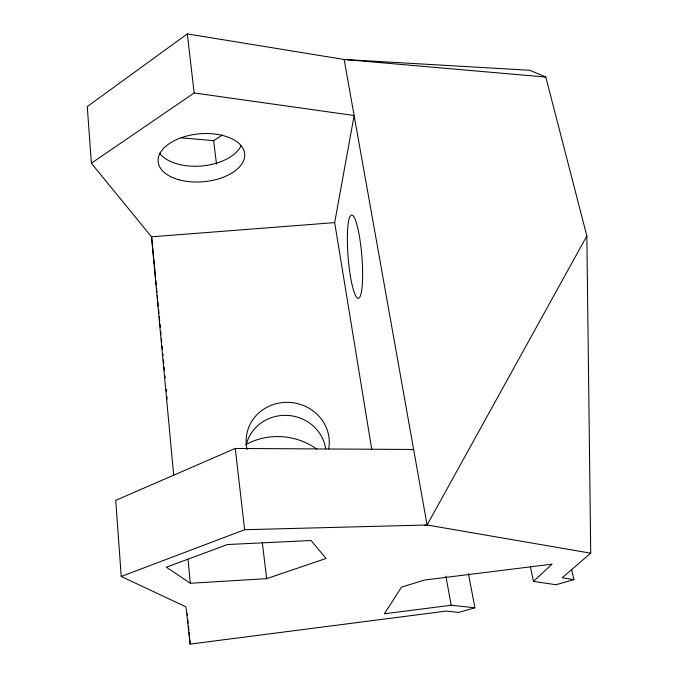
<?xml version="1.0" encoding="UTF-8"?>
<svg xmlns="http://www.w3.org/2000/svg" width="678" height="678" viewBox="0 0 678 678"><rect width="100%" height="100%" fill="white"/><g stroke="black" fill="none" stroke-linecap="round" stroke-linejoin="round"><path stroke-width="1.02" d="M371.747 449.345L334.678 222.613L354.128 115.523L194.154 92.962L91.369 163.228L151.508 236.808L173.729 475.549M424.572 525.28L427.089 524.992L586.851 235.961L545.79 77.055L529.882 70.292L344.144 59.478L187.331 33.9L87.267 106.582L91.369 163.228M530.433 566.901L533.484 581.393L552.095 564.155L424.403 580.063L401.537 587.114L384.367 613.802L451.167 605.242L474.905 607.802L468.422 573.512M586.851 235.961L590.733 553.197L562.155 577.766L573.91 579.639L571.596 569.334M181.145 137.82L213.646 140.634L222.494 134.998M411.182 449.743L413.631 449.472L235.249 448.463L115.735 500.347L121.235 576.47L185.958 606.869L190.145 644.1L446.056 611.107L458.777 612.387L474.905 607.802M121.235 576.47L244.639 529.713L427.089 524.992L590.733 553.197M266.683 578.648L326.076 558.452L311.058 540.502L227.494 544.527L166.364 567.189L190.315 583.266L266.683 578.648L262.318 542.586M573.91 579.639L555.96 584.741L533.484 581.393M151.508 236.808L334.678 222.613M545.79 77.055L344.144 59.478L427.089 524.992M445.887 576.139L451.167 605.242M213.646 140.634L216.502 164.203M187.331 33.9L194.154 92.962M235.249 448.463L244.639 529.713M151.626 236.656L153.542 256.674M153.745 258.776L154.245 264.047M154.448 266.157L155.559 277.743M155.762 279.853L156.262 285.116M156.567 288.277L156.974 292.489M157.271 295.65L157.677 299.871M157.881 301.973L158.279 306.193M158.584 309.354L158.991 313.567M159.288 316.728L159.694 320.94M160 324.101L160.296 327.262M160.703 331.474L161.008 334.635M161.406 338.847L161.711 342.009M162.11 346.229L162.415 349.39M162.822 353.602L163.017 355.713M163.423 359.925L163.729 363.086M164.127 367.298L164.432 370.459M164.932 375.731L165.135 377.832M166.246 389.426L166.449 391.528M166.949 396.8L167.152 398.91M188.035 559.418L190.315 583.266M187.298 613.59L187.492 615.692M187.882 619.904L188.179 623.057M188.476 626.218L188.865 630.421M189.06 632.532L189.459 636.735M189.654 638.837L190.145 644.1M245.97 444.497A65.105 62.69 5.9 0 1 316.812 449.141M247.131 449.455A41.604 39.222 8 0 1 286.769 402.325A41.604 39.222 8 0 1 328.652 448.972M246.131 445.429A40.443 38.299 7.7 0 1 286.989 415.377A40.443 38.299 7.7 0 1 325.737 448.904M240.961 145.973A43.189 24.425 -5 0 1 201.764 165.974A43.189 24.425 -5 0 1 159.584 153.143M347.424 233.783A41.824 6.882 85.4 0 0 357.848 298.303A41.824 6.882 85.4 0 0 359.687 237.953A41.824 6.882 85.4 0 0 347.424 233.783M178.924 179.78A43.46 24.035 -5.1 0 0 244.75 155.643A43.46 24.035 -5.1 0 0 180.585 137.948A43.46 24.035 -5.1 0 0 178.924 179.78"/></g></svg>
